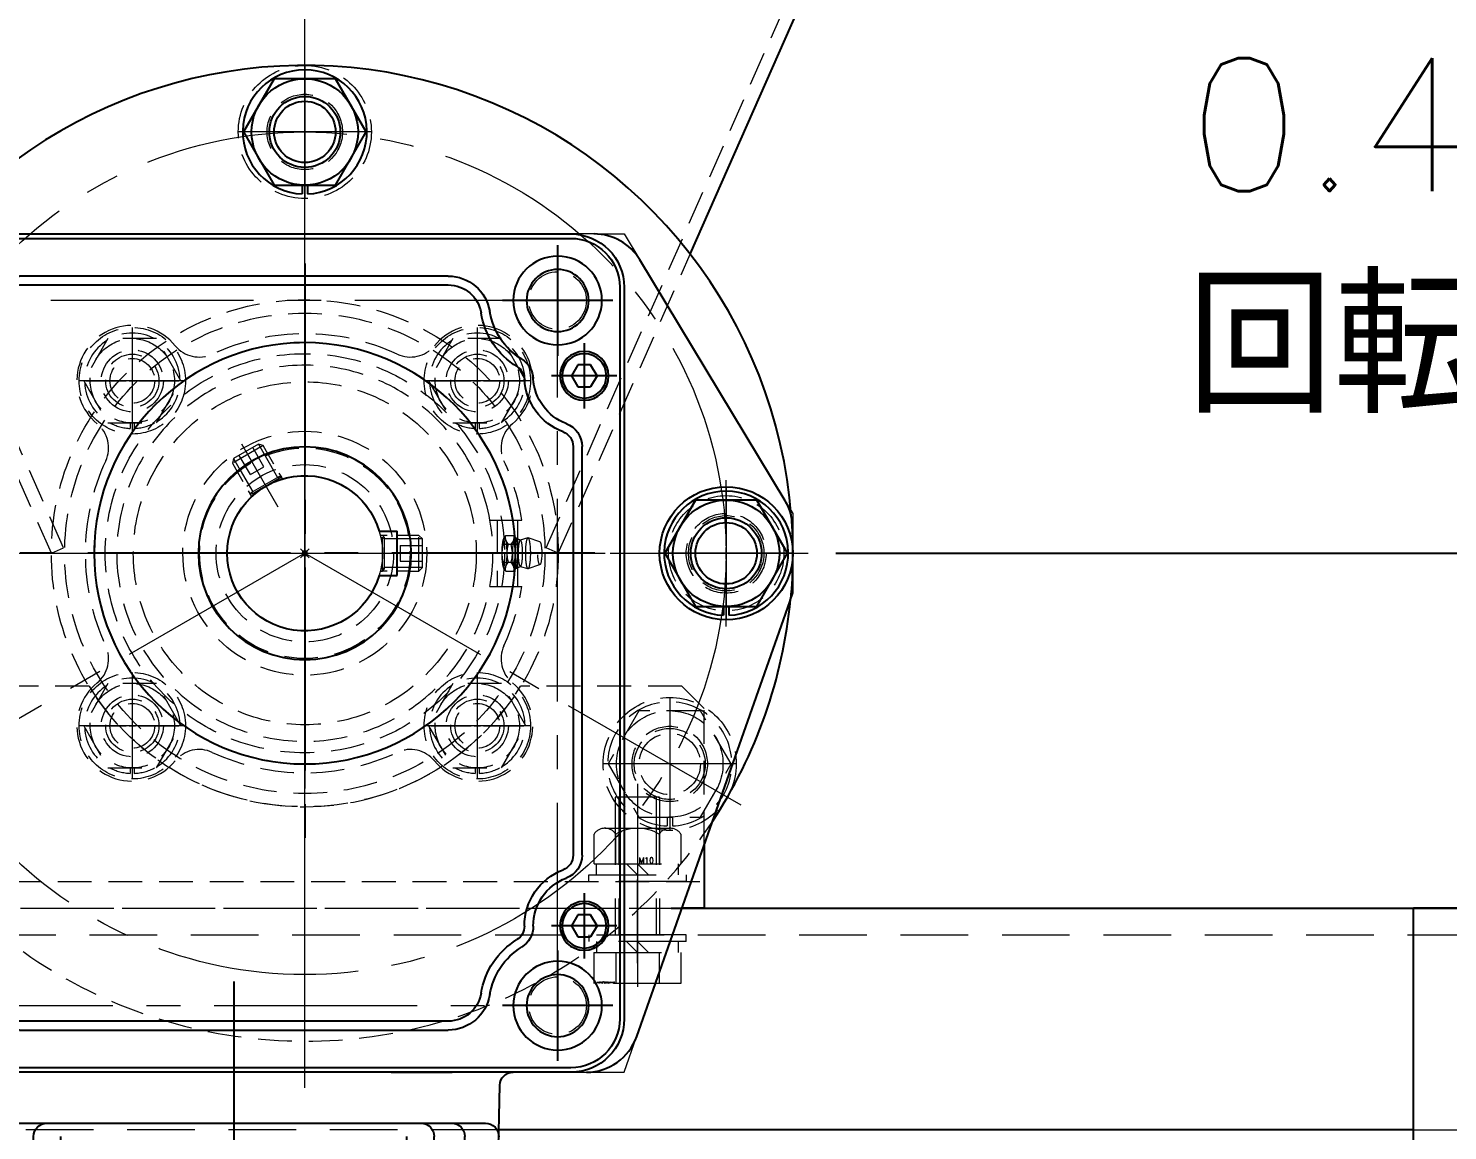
# Model space of a CAD drawing. Header units: millimetres. Extents: x 0 to 38884, y -3675 to 8056.
# Drawn here: x 23661.5 to 23981.5, y 1763.6 to 2012.1 of the extents above; entities that cross this region are included whole.
import ezdxf

# ---------------------------------------------------------------- set-up
doc = ezdxf.new("R2010")
doc.units = ezdxf.units.MM
doc.header["$LTSCALE"] = 2.4
doc.header["$PDMODE"] = 99
doc.header["$PDSIZE"] = 1
for name, pattern in [('CENTER2', [28.575, 19.05, -3.175, 3.175, -3.175]), ('Dashed', [2, 1, -1]), ('HIDDEN', [9.525, 6.35, -3.175]), ('HIDDEN2', [4.7625, 3.175, -1.5875])]:
    doc.linetypes.add(name, pattern=pattern)
for name, color, linetype, lineweight in [('01_外形線', 7, 'Continuous', 25), ('03_かくれ線', 6, 'HIDDEN2', 13), ('04_HIDDEN', 2, 'HIDDEN', 13), ('04_中心線', 1, 'CENTER2', 9), ('05_CENTER', 4, 'CENTER2', 13), ('07_TEXT', 3, 'Continuous', 13), ('08_DIM', 3, 'Continuous', 13)]:
    doc.layers.add(name, color=color, linetype=linetype, lineweight=lineweight)
doc.layers.add('10_DRAFT', color=8, linetype='Continuous', lineweight=0, plot=False)
doc.layers.add('10_補助線', color=8, linetype='Continuous', lineweight=13, plot=False)
doc.styles.add('KSS_TXT', font='txt.shx', dxfattribs={"bigfont": 'extfont2.shx'})
doc.styles.add('KSS_TXT_L', font='txt.shx', dxfattribs={"height": 3, "bigfont": 'extfont2.shx'})
doc.dimstyles.new('KSS_DIM', dxfattribs={"dimscale": 2, "dimtxt": 3, "dimasz": 2.5, "dimexe": 1.25, "dimexo": 0.625, "dimtad": 1, "dimdsep": 46, "dimtxsty": 'KSS_TXT', "dimblk": 'OPEN30', "dimcen": 0, "dimazin": 2, "dimtfac": 0.75, "dimtmove": 0, "dimatfit": 3, "dimldrblk": 'OPEN30', "dimfxl": 1.25, "dimtolj": 1, "dimarcsym": 0})

# ---------------------------------------------------------------- blocks, each defined once
blk = doc.blocks.new('A$C6B493D28_1')
at = {"color": 0}
for p, q in [((7.61, 0), (175, 0)), ((175, -50), (-31.24, -50))]:
    blk.add_line(p, q, dxfattribs=at)
blk.add_line((225, 0), (175, 0))
blk.add_lwpolyline([(175, 0), (225, 0), (225, -290), (175, -290)], close=True, dxfattribs=at)
at = {"layer": '04_HIDDEN'}
for p, q in [((-179, 0), (7.61, 0)), ((175, 0), (175, -50)), ((-375, -6), (225, -6)), ((-31.24, -50), (-150.76, -50.01)), ((175, -50), (225, -50))]:
    blk.add_line(p, q, dxfattribs=at)
at = {"layer": '05_CENTER'}
blk.add_line((0, -12.4), (0, 6.43), dxfattribs=at)
blk = doc.blocks.new('A$C1A3C2C0C_1_1_1')
at = {"color": 0, "linetype": 'CENTER2'}
blk.add_line((0, -34), (0, 14), dxfattribs=at)
at = {"color": 0}
for p, q in [((-9.81, 11), (9.81, 11)), ((-9.81, 4), (-9.81, 11)), ((-4.91, 4), (-4.91, 11)), ((4.91, 4), (4.91, 11)), ((9.81, 4), (9.81, 11)), ((9.81, 4), (-9.81, 4)), ((-9.25, 4), (-9.25, 1.5)), ((0, 1.5), (-2.5, 4)), ((0, 4), (2.5, 1.5)), ((9.25, 1.5), (9.25, 4)), ((-11, 1.5), (11, 1.5)), ((-11, 1.5), (-11, 0)), ((11, 0), (11, 1.5)), ((-11, 0), (11, 0))]:
    blk.add_line(p, q, dxfattribs=at)
at = {"color": 0, "linetype": 'HIDDEN'}
for p, q in [((-5, -31), (-5, 0)), ((-4.19, -31), (-4.19, 0)), ((4.19, -31), (4.19, 0)), ((5, -31), (5, 0)), ((-5, -31), (5, -31))]:
    blk.add_line(p, q, dxfattribs=at)
at = {"layer": '10_DRAFT', "style": 'KSS_TXT_L'}
blk.add_text('BT-M10x35L,SW,PW', height=0.3, dxfattribs=at).set_placement((5.1, 10.66))
blk = doc.blocks.new('M10Nza_1_1_1')
at = {"color": 0}
for p, q in [((-9.8, 4), (-9.8, 10.69)), ((-7.35, 12), (7.35, 12)), ((-4.9, 4), (-4.9, 10.69)), ((4.9, 10.69), (4.9, 4)), ((9.8, 10.69), (9.8, 4)), ((-9.8, 4), (9.8, 4)), ((-9.2, 1.5), (-9.2, 4)), ((0, 1.5), (-2.5, 4)), ((0, 4), (2.5, 1.5)), ((9.2, 4), (9.2, 1.5))]:
    blk.add_line(p, q, dxfattribs=at)
at = {"color": 0, "linetype": 'CENTER2'}
blk.add_line((0, 12), (0, 0), dxfattribs=at)
at = {"color": 0}
blk.add_lwpolyline([(-11, 1.5), (11, 1.5), (11, 0), (-11, 0)], close=True, dxfattribs=at)
for centre, radius, start, end in [((-7.35, 9.06), 2.94, 33.626, 146.374), ((0, 2.2), 9.8, 60, 120), ((7.35, 9.06), 2.94, 33.626, 146.374)]:
    blk.add_arc(centre, radius, start, end, dxfattribs=at)
at = {"layer": '10_DRAFT', "style": 'KSS_TXT'}
blk.add_text('M10', height=1.25, dxfattribs=at).set_placement((0.26, 4.12))
blk = doc.blocks.new('A$C01C14545_1')
blk.add_blockref('A$C6B493D28_1', (0, 0))
at = {"layer": '04_HIDDEN', "rotation": 180}
blk.add_blockref('A$C1A3C2C0C_1_1_1', (0, -6), dxfattribs=at)
at = {"layer": '04_HIDDEN'}
blk.add_blockref('M10Nza_1_1_1', (0, 6), dxfattribs=at)
blk = doc.blocks.new('_Open30')
at = {"color": 0, "linetype": 'ByBlock', "lineweight": -2}
for p, q in [((-1, 0.268), (0, 0)), ((0, 0), (-1, -0.268)), ((0, 0), (-1, 0))]:
    blk.add_line(p, q, dxfattribs=at)
blk = doc.blocks.new('*D1176')
at = {"layer": '08_DIM', "color": 0, "lineweight": -2, "transparency": 16777216}
for p, q in [((23843.59, 1893.75), (24455.77, 1893.75)), ((24443.27, 1868.75), (24443.27, 1838.75)), ((24080.09, 1813.75), (24455.77, 1813.75))]:
    blk.add_line(p, q, dxfattribs=at)
at = {"layer": 'Defpoints', "color": 0, "transparency": 16777216}
for p in [(23837.34, 1893.75), (24073.84, 1813.75), (24443.27, 1813.75)]:
    blk.add_point(p, dxfattribs=at)
at = {"layer": '08_DIM', "color": 0, "lineweight": -2, "transparency": 16777216, "xscale": 25, "yscale": 25, "zscale": 25}
for p, rotation in [((24443.27, 1893.75), 90), ((24443.27, 1813.75), 270)]:
    blk.add_blockref('_Open30', p, dxfattribs=dict(at, rotation=rotation))
at = {"layer": '08_DIM', "color": 0, "transparency": 16777216, "insert": (24422.02, 1853.75), "char_height": 30, "attachment_point": 5, "rotation": 90, "style": 'KSS_TXT'}
blk.add_mtext('\\A1;80', dxfattribs=at)
blk = doc.blocks.new('*D1177')
at = {"layer": '08_DIM', "color": 0, "lineweight": -2, "transparency": 16777216}
for p, q in [((24370.09, 3326.75), (24455.77, 3326.75)), ((24443.27, 1918.75), (24443.27, 3301.75)), ((23843.59, 1893.75), (24455.77, 1893.75))]:
    blk.add_line(p, q, dxfattribs=at)
at = {"layer": 'Defpoints', "color": 0, "transparency": 16777216}
for p in [(24363.84, 3326.75), (24443.27, 3326.75), (23837.34, 1893.75)]:
    blk.add_point(p, dxfattribs=at)
at = {"layer": '08_DIM', "color": 0, "lineweight": -2, "transparency": 16777216, "xscale": 25, "yscale": 25, "zscale": 25}
for p, rotation in [((24443.27, 3326.75), 90), ((24443.27, 1893.75), 270)]:
    blk.add_blockref('_Open30', p, dxfattribs=dict(at, rotation=rotation))
at = {"layer": '08_DIM', "color": 0, "transparency": 16777216, "insert": (24422.02, 2610.25), "char_height": 30, "attachment_point": 5, "rotation": 90, "style": 'KSS_TXT'}
blk.add_mtext('\\A1;1433', dxfattribs=at)
blk = doc.blocks.new('*U1267')
at = {"layer": '04_中心線', "color": 0, "linetype": 'CENTER2', "transparency": 16777216}
for p, q in [((0, 22), (0, 113.5)), ((-113.5, 0), (-22, 0)), ((22, 0), (113.5, 0)), ((0, -113.5), (0, -22))]:
    blk.add_line(p, q, dxfattribs=at)
at = {"layer": '04_中心線', "color": 0, "linetype": 'Continuous', "transparency": 16777216}
for p, q in [((0, -11), (0, 11)), ((-11, 0), (11, 0))]:
    blk.add_line(p, q, dxfattribs=at)
blk = doc.blocks.new('*U1268')
at = {"layer": '04_中心線', "color": 0, "linetype": 'CENTER2', "transparency": 16777216}
for p, q in [((0, 11.43), (0, 333.5)), ((-60.65, 0), (-11.43, 0)), ((11.43, 0), (60.65, 0)), ((0, -83.5), (0, -11.43))]:
    blk.add_line(p, q, dxfattribs=at)
at = {"layer": '04_中心線', "color": 0, "linetype": 'Continuous', "transparency": 16777216}
for p, q in [((0, -5.715), (0, 5.715)), ((-5.715, 0), (5.715, 0))]:
    blk.add_line(p, q, dxfattribs=at)
blk = doc.blocks.new('*U1266')
at = {"layer": '04_中心線', "color": 0, "linetype": 'CENTER2', "transparency": 16777216}
for p, q in [((0, 11.43), (0, 60.65)), ((-60.65, 0), (-11.43, 0)), ((11.43, 0), (60.65, 0)), ((0, -60.65), (0, -11.43))]:
    blk.add_line(p, q, dxfattribs=at)
at = {"layer": '04_中心線', "color": 0, "linetype": 'Continuous', "transparency": 16777216}
for p, q in [((0, -5.715), (0, 5.715)), ((-5.715, 0), (5.715, 0))]:
    blk.add_line(p, q, dxfattribs=at)
blk = doc.blocks.new('*U1276')
at = {"layer": '04_中心線', "color": 0, "linetype": 'CENTER2', "transparency": 16777216}
for p, q in [((0, 15.52), (0, 75.5)), ((-107.5, 0), (-15.52, 0)), ((15.52, 0), (113.5, 0)), ((0, -120.5), (0, -15.52))]:
    blk.add_line(p, q, dxfattribs=at)
at = {"layer": '04_中心線', "color": 0, "linetype": 'Continuous', "transparency": 16777216}
for p, q in [((0, -7.76), (0, 7.76)), ((-7.76, 0), (7.76, 0))]:
    blk.add_line(p, q, dxfattribs=at)
blk = doc.blocks.new('*U1277')
at = {"layer": '04_中心線', "color": 0, "linetype": 'CENTER2', "transparency": 16777216}
for p, q in [((0, 1.3), (0, 10)), ((-10, 0), (-1.3, 0)), ((1.3, 0), (10, 0)), ((0, -10), (0, -1.3))]:
    blk.add_line(p, q, dxfattribs=at)
at = {"layer": '04_中心線', "color": 0, "linetype": 'Continuous', "transparency": 16777216}
for p, q in [((-0.65, 0), (0.65, 0)), ((0, -0.65), (0, 0.65))]:
    blk.add_line(p, q, dxfattribs=at)
blk = doc.blocks.new('*U1280')
at = {"layer": '04_中心線', "color": 0, "linetype": 'CENTER2', "transparency": 16777216}
for p, q in [((0, 1.3), (0, 10)), ((-10, 0), (-1.3, 0)), ((1.3, 0), (10, 0)), ((0, -10), (0, -1.3))]:
    blk.add_line(p, q, dxfattribs=at)
at = {"layer": '04_中心線', "color": 0, "linetype": 'Continuous', "transparency": 16777216}
for p, q in [((-0.65, 0), (0.65, 0)), ((0, -0.65), (0, 0.65))]:
    blk.add_line(p, q, dxfattribs=at)
blk = doc.blocks.new('*U1275')
at = {"layer": '04_中心線', "color": 0, "linetype": 'CENTER2', "transparency": 16777216}
for p, q in [((0, 1.7), (0, 12)), ((-12, 0), (-1.7, 0)), ((1.7, 0), (12, 0)), ((0, -12), (0, -1.7))]:
    blk.add_line(p, q, dxfattribs=at)
at = {"layer": '04_中心線', "color": 0, "linetype": 'Continuous', "transparency": 16777216}
for p, q in [((-0.85, 0), (0.85, 0)), ((0, -0.85), (0, 0.85))]:
    blk.add_line(p, q, dxfattribs=at)
blk = doc.blocks.new('GM-SHYF-RH 0.4kW、1／160、＊＊V、60Hza_1')
at = {"color": 0}
for p, q in [((60, 72), (-105, 72)), ((60, 71), (-105, 71)), ((-68.09, 62.5), (24.09, 62.5)), ((-117, 60), (-117, -92)), ((-116, 60), (-116, -92)), ((24.09, 60.5), (-68.09, 60.5)), ((71, -92), (71, 60)), ((72, -92), (72, 60)), ((-242.5, 49), (-271.19, 49)), ((-242.5, -16), (-242.5, 49)), ((-282.67, 45.38), (-292.39, 38.57)), ((-242.5, 43.5), (-145.5, 43.5)), ((-175.5, 43.5), (-145.5, 43.5)), ((-145.5, 43.48), (-119.95, 43.94)), ((-145.5, -16), (-145.5, 43.5)), ((-145.5, 43.5), (-145.5, -16)), ((-255.5, 38.92), (-253.5, 37.74)), ((-251.5, 38.92), (-253.5, 37.74)), ((-242.5, 41), (-145.5, 41)), ((-242.5, 40), (-145.5, 40)), ((-242.5, 39), (-145.5, 39)), ((-139.5, 39.5), (-139.5, 40.5)), ((-139.5, 39.5), (-139.5, 39.1)), ((-128.5, -72.74), (-128.5, 40.74)), ((-293.5, -16), (-293.5, 36.44)), ((-253.5, 37.74), (-255.5, 36.09)), ((-253.5, 37.74), (-251.5, 36.09)), ((-136.5, 36.1), (-131.5, 36.1)), ((-242.5, 34.32), (-145.5, 34.32)), ((-117, 19.45), (-117, 33.23)), ((-107.5, -64.32), (-107.5, 32.32)), ((-105.5, 32.32), (-105.5, -64.32)), ((60.5, -64.32), (60.5, 32.32)), ((62.5, 32.32), (62.5, -64.32)), ((-242.5, 29.37), (-145.5, 29.37)), ((-136.5, 29.18), (-131.5, 29.18)), ((-139.5, 26.18), (-139.5, -16)), ((-136.5, 23), (-131.5, 23)), ((-242.5, 21.32), (-145.5, 21.32)), ((-242.5, 19.71), (-145.5, 19.71)), ((-5, 16.77), (-5, 20.8)), ((-5, 20.8), (5, 20.8)), ((5, 16.77), (5, 20.8)), ((-242.5, 15.75), (-145.5, 15.75)), ((-242.5, 14.28), (-145.5, 14.28)), ((-242.5, 10.19), (-145.5, 10.19)), ((-242.5, 8.83), (-145.5, 8.83)), ((-242.5, 4.64), (-145.5, 4.64)), ((-242.5, 3.37), (-145.5, 3.37)), ((-145.5, 4), (-139.5, 4)), ((-242.5, -1), (-145.5, -1)), ((-293.5, -16), (-293.5, -68.44)), ((-242.5, -16), (-242.5, -74.62)), ((-145.5, -16), (-145.5, -75.5)), ((-145.5, -75.5), (-145.5, -16)), ((-139.5, -58.18), (-139.5, -16)), ((-242.5, -31), (-145.5, -31)), ((-242.5, -35.37), (-145.5, -35.37)), ((-242.5, -36.64), (-145.5, -36.64)), ((-145.5, -36), (-139.5, -36)), ((-242.5, -40.83), (-145.5, -40.83)), ((-242.5, -42.19), (-145.5, -42.19)), ((-242.5, -46.28), (-145.5, -46.28)), ((-242.5, -47.75), (-145.5, -47.75)), ((-242.5, -51.71), (-145.5, -51.71)), ((-242.5, -53.32), (-145.5, -53.32)), ((-117, -51.45), (-117, -65.23)), ((-136.5, -55), (-131.5, -55)), ((-242.5, -61.37), (-145.5, -61.37)), ((-136.5, -61.18), (-131.5, -61.18)), ((-242.5, -66.32), (-145.5, -66.32)), ((-253.5, -69.74), (-255.5, -68.09)), ((-255.5, -70.92), (-253.5, -69.74)), ((-253.5, -69.74), (-251.5, -68.09)), ((-251.5, -70.92), (-253.5, -69.74)), ((-136.5, -68.1), (-131.5, -68.1)), ((-282.67, -77.38), (-292.39, -70.57)), ((-242.5, -71), (-145.5, -71)), ((-242.5, -72), (-145.5, -72)), ((-242.5, -73), (-145.5, -73)), ((-139.5, -71.5), (-139.5, -71.1)), ((-139.5, -71.5), (-139.5, -71.1)), ((-139.5, -71.5), (-139.5, -72.5)), ((-175.5, -74.5), (-242.5, -74.5)), ((-175.5, -79.5), (-175.5, -74.5)), ((-175.5, -75.5), (-145.5, -75.5)), ((-145.5, -75.48), (-119.95, -75.94)), ((-250.5, -79.5), (-250.5, -77.79)), ((-175.5, -79.5), (-250.5, -79.5)), ((-249.5, -77.62), (-245.5, -77.62)), ((-249.5, -108), (-249.5, -79.5)), ((-245, -79.5), (-245, -94)), ((-231, -79.5), (-231, -94)), ((-195, -79.5), (-195, -94)), ((-181, -79.5), (-181, -94)), ((-176.5, -108), (-176.5, -79.5)), ((-252.5, -81), (-271.19, -81)), ((-252.5, -81), (-252.5, -80.62)), ((-68.09, -92.5), (24.09, -92.5)), ((24.09, -94.5), (-68.09, -94.5)), ((-105, -103), (60, -103)), ((-105, -104), (60, -104)), ((-177.5, -109), (-248.5, -109)), ((-191.5, -109), (-191.5, -109.5)), ((-183.5, -109.5), (-191.5, -109.5)), ((-186, -109), (-186, -109.5)), ((-183.5, -109), (-183.5, -109.5))]:
    blk.add_line(p, q, dxfattribs=at)
at = {"color": 0, "linetype": 'CENTER2'}
for p, q in [((-102, 69.46), (-102, 44.54)), ((-84, 70.38), (-84, 55.61)), ((40, 70.38), (40, 55.61)), ((57, 69.46), (57, 44.54)), ((0, 65.36), (0, -65.36)), ((-76.62, 63), (-91.38, 63)), ((47.38, 63), (32.62, 63)), ((-89.54, 57), (-114.46, 57)), ((69.46, 57), (44.54, 57)), ((65.36, 0), (-65.36, 0)), ((-96.56, -16), (-297.81, -16)), ((-238, -76.72), (-238, -104.7)), ((-188, -76.72), (-188, -104.7)), ((-102, -76.54), (-102, -101.46)), ((57, -76.54), (57, -101.46)), ((-89.54, -89), (-114.46, -89)), ((-84, -87.62), (-84, -102.39)), ((40, -87.62), (40, -102.39)), ((69.46, -89), (44.54, -89)), ((-247.59, -94), (-228.41, -94)), ((-198.19, -94), (-177.81, -94)), ((-76.62, -95), (-91.38, -95)), ((47.38, -95), (32.62, -95))]:
    blk.add_line(p, q, dxfattribs=at)
at = {"color": 0, "linetype": 'Continuous'}
for p, q in [((-84, 65.89), (-86.5, 64.44)), ((-86.5, 61.56), (-86.5, 64.44)), ((-84, 65.89), (-81.5, 64.44)), ((-81.5, 64.44), (-81.5, 61.56)), ((40, 65.89), (37.5, 64.44)), ((37.5, 61.56), (37.5, 64.44)), ((40, 65.89), (42.5, 64.44)), ((42.5, 64.44), (42.5, 61.56)), ((-84, 60.11), (-86.5, 61.56)), ((-81.5, 61.56), (-84, 60.11)), ((40, 60.11), (37.5, 61.56)), ((42.5, 61.56), (40, 60.11)), ((-84, -92.11), (-86.5, -93.56)), ((-84, -92.11), (-81.5, -93.56)), ((40, -92.11), (37.5, -93.56)), ((40, -92.11), (42.5, -93.56)), ((-86.5, -96.44), (-86.5, -93.56)), ((-81.5, -93.56), (-81.5, -96.44)), ((37.5, -96.44), (37.5, -93.56)), ((42.5, -93.56), (42.5, -96.44)), ((-84, -97.89), (-86.5, -96.44)), ((-81.5, -96.44), (-84, -97.89)), ((40, -97.89), (37.5, -96.44)), ((42.5, -96.44), (40, -97.89))]:
    blk.add_line(p, q, dxfattribs=at)
at = {"color": 0}
for points in [[(-248.8, 35.92), (-248.89, 36.63), (-249.16, 37.3), (-249.59, 37.93), (-250.18, 38.47), (-250.89, 38.92), (-251.7, 39.25), (-252.58, 39.46), (-253.5, 39.53), (-254.42, 39.46), (-255.3, 39.25), (-256.11, 38.92), (-256.82, 38.47), (-257.41, 37.93), (-257.84, 37.3), (-258.11, 36.63), (-258.2, 35.92), (-258.11, 35.22), (-257.84, 34.54), (-257.41, 33.92), (-256.82, 33.38), (-256.11, 32.93), (-255.3, 32.59), (-254.42, 32.39), (-253.5, 32.32), (-252.58, 32.39), (-251.7, 32.59), (-250.89, 32.93), (-250.18, 33.38), (-249.59, 33.92), (-249.16, 34.54), (-248.89, 35.22)], [(-248.8, -67.92), (-248.89, -67.22), (-249.16, -66.54), (-249.59, -65.92), (-250.18, -65.38), (-250.89, -64.93), (-251.7, -64.59), (-252.58, -64.39), (-253.5, -64.32), (-254.42, -64.39), (-255.3, -64.59), (-256.11, -64.93), (-256.82, -65.38), (-257.41, -65.92), (-257.84, -66.54), (-258.11, -67.22), (-258.2, -67.92), (-258.11, -68.63), (-257.84, -69.3), (-257.41, -69.93), (-256.82, -70.47), (-256.11, -70.92), (-255.3, -71.25), (-254.42, -71.46), (-253.5, -71.53), (-252.58, -71.46), (-251.7, -71.25), (-250.89, -70.92), (-250.18, -70.47), (-249.59, -69.93), (-249.16, -69.3), (-248.89, -68.63)]]:
    blk.add_lwpolyline(points, close=True, dxfattribs=at)
for centre, radius in [((-84, 63), 5.5), ((40, 63), 5.5), ((-102, 57), 10), ((-102, 57), 7), ((57, 57), 10), ((57, 57), 7), ((0, 0), 47.5), ((0, 0), 24), ((-102, -89), 10), ((57, -89), 10), ((-102, -89), 7), ((57, -89), 7), ((-188, -94), 6), ((-84, -95), 5.5), ((40, -95), 5.5)]:
    blk.add_circle(centre, radius, dxfattribs=at)
at = {"color": 0, "linetype": 'Continuous'}
for centre in [(-84, 63), (40, 63), (-84, -95), (40, -95)]:
    blk.add_circle(centre, 5, dxfattribs=at)
at = {"color": 0}
for centre, radius, start, end in [((-105, 60), 12, 90, 180), ((-105, 60), 11, 90, 180), ((60, 60), 12, 0, 90), ((60, 60), 11, 0, 90), ((-68.09, 57), 5.5, 90, 159.3338), ((24.09, 57), 5.5, 20.6662, 90), ((-84, 63), 13.5, 269.6249, 339.3338), ((-84, 63), 11.5, 269.6249, 339.3338), ((-68.09, 57), 3.5, 90, 159.3338), ((24.09, 57), 3.5, 20.6662, 90), ((40, 63), 13.5, 200.6662, 266.9553), ((40, 63), 11.5, 200.6662, 266.9553), ((-84.11, 46), 5.5, 89.6249, 148.412), ((39.1, 46.02), 5.5, 31.5123, 86.9553), ((-271.19, 29), 20, 90, 125), ((-102, 57), 15.5, 279.2069, 328.412), ((-84.11, 46), 3.5, 89.6249, 148.412), ((39.1, 46.02), 3.5, 31.5123, 86.9553), ((57, 57), 15.5, 211.5123, 260.7931), ((-120, 46.94), 3, 271, 0), ((-102, 57), 17.5, 279.2069, 328.412), ((57, 57), 17.5, 211.5123, 260.7931), ((-142.5, 40.5), 3, 0, 90), ((-131.5, 40.74), 3, 0, 90.9812), ((-98, 32.32), 9.5, 99.2069, 180), ((53, 32.32), 9.5, 0, 80.7931), ((-290.9, 36.44), 2.6, 125, 180), ((-136.5, 39.1), 3, 180, 270), ((-98, 32.32), 7.5, 99.2069, 180), ((53, 32.32), 7.5, 0, 80.7931), ((-131.5, 33.1), 3, 0, 90), ((-136.5, 26.18), 3, 90, 180), ((-131.5, 26.18), 3, 0, 90), ((-136.5, 20), 3, 90, 180), ((0, 0), 17.5, 106.6016, 73.3984), ((-136.5, -52), 3, 180, 270), ((-136.5, -58.18), 3, 180, 270), ((-131.5, -58.18), 3, 270, 0), ((-131.5, -65.1), 3, 270, 0), ((-98, -64.32), 9.5, 180, 260.7931), ((-98, -64.32), 7.5, 180, 260.7931), ((53, -64.32), 7.5, 279.2069, 0), ((53, -64.32), 9.5, 279.2069, 0), ((-290.9, -68.44), 2.6, 180, 235), ((-136.5, -71.1), 3, 90, 180), ((-142.5, -72.5), 3, 270, 0), ((-131.5, -72.74), 3, 269.0188, 0), ((-102, -89), 17.5, 31.586, 80.7931), ((57, -89), 17.5, 99.2069, 148.4898), ((-245.5, -74.62), 3, 270, 0), ((-120, -78.94), 3, 0, 89), ((-102, -89), 15.5, 31.586, 80.7931), ((57, -89), 15.5, 99.2069, 148.4898), ((-271.19, -61), 20, 235, 270), ((-249.5, -80.62), 3, 90, 180), ((-84.11, -78), 3.5, 211.586, 270.3738), ((39.1, -78.02), 3.5, 273.046, 328.4898), ((-84.11, -78), 5.5, 211.586, 270.3738), ((-84, -95), 13.5, 20.6684, 90.3738), ((40, -95), 13.5, 93.046, 159.3316), ((39.1, -78.02), 5.5, 273.046, 328.4898), ((-84, -95), 11.5, 20.6684, 90.3738), ((40, -95), 11.5, 93.046, 159.3316), ((-105, -92), 12, 180, 270), ((-105, -92), 11, 180, 270), ((-68.09, -89), 5.5, 200.6684, 270), ((-68.09, -89), 3.5, 200.6684, 270), ((24.09, -89), 3.5, 270, 339.3316), ((24.09, -89), 5.5, 270, 339.3316), ((60, -92), 11, 270, 0), ((60, -92), 12, 270, 0), ((-238, -94), 7, 180, 0), ((-188, -94), 7, 180, 0), ((-248.5, -108), 1, 180, 270), ((-177.5, -108), 1, 270, 0)]:
    blk.add_arc(centre, radius, start, end, dxfattribs=at)
blk = doc.blocks.new('*U1272')
at = {"layer": '04_中心線', "color": 0, "linetype": 'CENTER2', "transparency": 16777216}
for p, q in [((0, 9.9), (0, 53)), ((-53, 0), (-9.9, 0)), ((9.9, 0), (53, 0)), ((0, -53), (0, -9.9))]:
    blk.add_line(p, q, dxfattribs=at)
at = {"layer": '04_中心線', "color": 0, "linetype": 'Continuous', "transparency": 16777216}
for p, q in [((0, -4.95), (0, 4.95)), ((-4.95, 0), (4.95, 0))]:
    blk.add_line(p, q, dxfattribs=at)
blk = doc.blocks.new('*U1273')
at = {"layer": '04_中心線', "color": 0, "linetype": 'CENTER2', "transparency": 16777216}
for p, q in [((0, 1.4), (0, 10.5)), ((-10.5, 0), (-1.4, 0)), ((1.4, 0), (10.5, 0)), ((0, -10.5), (0, -1.4))]:
    blk.add_line(p, q, dxfattribs=at)
at = {"layer": '04_中心線', "color": 0, "linetype": 'Continuous', "transparency": 16777216}
for p, q in [((-0.7, 0), (0.7, 0)), ((0, -0.7), (0, 0.7))]:
    blk.add_line(p, q, dxfattribs=at)
blk = doc.blocks.new('*U1269')
at = {"layer": '04_中心線', "color": 0, "linetype": 'CENTER2', "transparency": 16777216}
for p, q in [((0, 1.4), (0, 10.5)), ((-10.5, 0), (-1.4, 0)), ((1.4, 0), (10.5, 0)), ((0, -10.5), (0, -1.4))]:
    blk.add_line(p, q, dxfattribs=at)
at = {"layer": '04_中心線', "color": 0, "linetype": 'Continuous', "transparency": 16777216}
for p, q in [((-0.7, 0), (0.7, 0)), ((0, -0.7), (0, 0.7))]:
    blk.add_line(p, q, dxfattribs=at)
blk = doc.blocks.new('*U1270')
at = {"layer": '04_中心線', "color": 0, "linetype": 'CENTER2', "transparency": 16777216}
for p, q in [((0, 1.4), (0, 10.5)), ((-10.5, 0), (-1.4, 0)), ((1.4, 0), (10.5, 0)), ((0, -10.5), (0, -1.4))]:
    blk.add_line(p, q, dxfattribs=at)
at = {"layer": '04_中心線', "color": 0, "linetype": 'Continuous', "transparency": 16777216}
for p, q in [((-0.7, 0), (0.7, 0)), ((0, -0.7), (0, 0.7))]:
    blk.add_line(p, q, dxfattribs=at)
blk = doc.blocks.new('*U1271')
at = {"layer": '04_中心線', "color": 0, "linetype": 'CENTER2', "transparency": 16777216}
for p, q in [((0, 1.4), (0, 10.5)), ((-10.5, 0), (-1.4, 0)), ((1.4, 0), (10.5, 0)), ((0, -10.5), (0, -1.4))]:
    blk.add_line(p, q, dxfattribs=at)
at = {"layer": '04_中心線', "color": 0, "linetype": 'Continuous', "transparency": 16777216}
for p, q in [((-0.7, 0), (0.7, 0)), ((0, -0.7), (0, 0.7))]:
    blk.add_line(p, q, dxfattribs=at)
blk = doc.blocks.new('*U1274')
at = {"layer": '04_中心線', "color": 0, "linetype": 'CENTER2', "transparency": 16777216}
for p, q in [((0, 2.6), (0, 16.5)), ((-16.5, 0), (-2.6, 0)), ((2.6, 0), (16.5, 0)), ((0, -16.5), (0, -2.6))]:
    blk.add_line(p, q, dxfattribs=at)
at = {"layer": '04_中心線', "color": 0, "linetype": 'Continuous', "transparency": 16777216}
for p, q in [((-1.3, 0), (1.3, 0)), ((0, -1.3), (0, 1.3))]:
    blk.add_line(p, q, dxfattribs=at)

msp = doc.modelspace()

# ---------------------------------------------------------------- linework, layer by layer
at = {"color": 0}
msp.add_line((23810.7263, 1961.2048), (23923.8361, 2217.7505), dxfattribs=at)
for p, q in [((23832.1116, 1905.6096), (23799.3357, 1959.9485)), ((23833.8361, 1886.8001), (23833.8361, 1899.4117)), ((23798.6569, 1784.7677), (23833.1558, 1882.8172)), ((23813.8361, 1827.9084), (23813.8361, 1813.7505)), ((23813.8361, 1813.7505), (23808.8546, 1813.7505))]:
    msp.add_line(p, q)
for centre, radius, start, end in [((23723.8361, 1893.7505), 110, 4.394223, 139.114807), ((23789.0602, 1953.7505), 12, 31.097313, 90), ((23821.8361, 1899.4117), 12, 0, 31.097313), ((23821.8361, 1886.8001), 12, 340.615484, 0), ((23723.8361, 1893.7505), 110, 326.656427, 354.574541), ((23787.3372, 1788.7505), 12, 270, 340.615484)]:
    msp.add_arc(centre, radius, start, end)
at = {"layer": '01_外形線'}
for points in [[(23724.4361, 1974.7634, 46.64522826), (23723.2361, 1974.7634)], [(23819.4361, 1879.7634, 46.64522826), (23818.2361, 1879.7634)]]:
    msp.add_lwpolyline(points, format="xyb", dxfattribs=at)
for points in [[(23716.9079, 2000.7505), (23709.9797, 1988.7505)], [(23730.7643, 2000.7505), (23716.9079, 2000.7505)], [(23737.6925, 1988.7505), (23730.7643, 2000.7505)], [(23709.9797, 1988.7505), (23716.9079, 1976.7505)], [(23730.7643, 1976.7505), (23737.6925, 1988.7505)], [(23716.9079, 1976.7505), (23730.7643, 1976.7505)], [(23723.2361, 1976.7505), (23723.2361, 1974.7634)], [(23724.4361, 1976.7505), (23724.4361, 1974.7634)], [(23811.9079, 1905.7505), (23804.9797, 1893.7505)], [(23825.7643, 1905.7505), (23811.9079, 1905.7505)], [(23832.6925, 1893.7505), (23825.7643, 1905.7505)], [(23804.9797, 1893.7505), (23811.9079, 1881.7505)], [(23825.7643, 1881.7505), (23832.6925, 1893.7505)], [(23811.9079, 1881.7505), (23825.7643, 1881.7505)], [(23818.2361, 1881.7505), (23818.2361, 1879.7634)], [(23819.4361, 1881.7505), (23819.4361, 1879.7634)]]:
    msp.add_lwpolyline(points, dxfattribs=at)
for centre, radius in [((23723.8361, 1988.7505), 12), ((23723.8361, 1988.7505), 8), ((23723.8361, 1988.7505), 6.9175), ((23818.8361, 1893.7505), 15), ((23818.8361, 1893.7505), 12), ((23818.8361, 1893.7505), 8), ((23818.8361, 1893.7505), 6.9175)]:
    msp.add_circle(centre, radius, dxfattribs=at)
at = {"layer": '03_かくれ線'}
for p, q in [((23789.0602, 1965.7505), (23631.8361, 1965.7505)), ((23666.6861, 1893.7505), (23634.9416, 1965.7505)), ((23780.9861, 1893.7505), (23810.7263, 1961.2048)), ((23633.8361, 1819.7505), (23813.8361, 1819.7505)), ((23648.3377, 1813.7505), (23808.8546, 1813.7505)), ((23631.8361, 1776.7505), (23787.3372, 1776.7505))]:
    msp.add_line(p, q, dxfattribs=at)
for points in [[(23666.6861, 1893.7505), (23669.4311, 1894.9608), (23526.5811, 2218.9608), (23523.8361, 2217.7505)], [(23780.9861, 1893.7505), (23778.241, 1894.9608), (23921.091, 2218.9608), (23923.8361, 2217.7505)], [(23679.4604, 1942.1414), (23673.9755, 1932.6414)], [(23690.43, 1942.1414), (23679.4604, 1942.1414)], [(23695.9148, 1932.6414), (23690.43, 1942.1414)], [(23757.2421, 1942.1414), (23751.7573, 1932.6414)], [(23768.2118, 1942.1414), (23757.2421, 1942.1414)], [(23773.6966, 1932.6414), (23768.2118, 1942.1414)], [(23673.9755, 1932.6414), (23679.4604, 1923.1414)], [(23690.43, 1923.1414), (23695.9148, 1932.6414)], [(23751.7573, 1932.6414), (23757.2421, 1923.1414)], [(23768.2118, 1923.1414), (23773.6966, 1932.6414)], [(23679.4604, 1923.1414), (23690.43, 1923.1414)], [(23684.4952, 1923.1414), (23684.4952, 1921.9008)], [(23685.3952, 1923.1414), (23685.3952, 1921.9008)], [(23757.2421, 1923.1414), (23768.2118, 1923.1414)], [(23762.2769, 1923.1414), (23762.2769, 1921.9008)], [(23763.1769, 1923.1414), (23763.1769, 1921.9008)], [(23714.4337, 1918.036), (23707.5055, 1914.036)], [(23713.3859, 1918.3167), (23707.7862, 1915.0837)], [(23713.0861, 1912.3701), (23710.5861, 1916.7002)], [(23714.6016, 1913.2451), (23712.1016, 1917.5752)], [(23714.4337, 1918.036), (23713.3859, 1918.3167)], [(23713.3859, 1918.3167), (23714.8841, 1915.7218)], [(23715.6075, 1916.0029), (23714.4337, 1918.036)], [(23707.7862, 1915.0837), (23707.5055, 1914.036)], [(23707.5055, 1914.036), (23708.6782, 1912.0047)], [(23707.7862, 1915.0837), (23709.2844, 1912.4888)], [(23711.5705, 1911.4951), (23709.0705, 1915.8252)], [(23714.8841, 1915.7218), (23717.6942, 1910.8546)], [(23709.2844, 1912.4888), (23712.0945, 1907.6216)], [(23711.5705, 1911.4951), (23714.6016, 1913.2451)], [(23718.5502, 1910.906), (23711.622, 1906.906)], [(23711.7623, 1907.4299), (23718.0263, 1911.0464)], [(23717.8859, 1910.5225), (23718.0263, 1911.0464)], [(23718.5502, 1910.906), (23718.0263, 1911.0464)], [(23718.7802, 1910.5076), (23718.5502, 1910.906)], [(23711.7623, 1907.4299), (23711.622, 1906.906)], [(23711.7623, 1907.4299), (23712.2862, 1907.2895)], [(23711.622, 1906.906), (23711.8526, 1906.5064)], [(23765.5675, 1901.2505), (23772.7646, 1901.2505)], [(23767.2361, 1901.2505), (23767.2361, 1886.2505)], [(23771.8206, 1901.2505), (23771.8206, 1896.9991)], [(23741.3361, 1897.7505), (23740.8747, 1897.7505)], [(23741.3361, 1889.7505), (23741.3361, 1897.7505)], [(23741.7196, 1897.367), (23741.3361, 1897.7505)], [(23749.5691, 1897.7505), (23747.2235, 1897.7505)], [(23749.5691, 1889.7505), (23749.5691, 1897.7505)], [(23750.3361, 1896.9835), (23749.5691, 1897.7505)], [(23769.1485, 1897.792), (23768.7763, 1897.297), (23768.6975, 1897.1618)], [(23769.1445, 1896.7816), (23769.1246, 1896.8534), (23769.0748, 1897.3234), (23769.1485, 1897.792)], [(23769.1485, 1897.792), (23770.9357, 1897.792)], [(23770.9357, 1897.792), (23771.308, 1897.297), (23771.3567, 1897.2156)], [(23770.9397, 1896.7816), (23770.9596, 1896.8534), (23771.0095, 1897.3234), (23770.9357, 1897.792)], [(23741.7196, 1897.367), (23741.3361, 1896.9835)], [(23741.7196, 1897.367), (23741.7196, 1890.134)], [(23747.3398, 1896.9835), (23741.7196, 1896.9835)], [(23745.3361, 1895.5005), (23750.3361, 1895.5005)], [(23745.3361, 1895.5005), (23745.3361, 1892.0005)], [(23750.3361, 1896.9835), (23747.3398, 1896.9835)], [(23750.3361, 1890.5175), (23750.3361, 1896.9835)], [(23768.5407, 1895.7713), (23768.3174, 1894.7813), (23768.2329, 1893.7505)], [(23768.5368, 1896.7816), (23768.5169, 1896.7099), (23768.467, 1896.2398), (23768.5407, 1895.7713)], [(23768.6975, 1897.1618), (23768.5368, 1896.7816)], [(23768.5407, 1895.7713), (23770.3279, 1895.7713)], [(23768.7005, 1897.1673), (23768.655, 1897.0833)], [(23769.7563, 1895.7713), (23769.384, 1896.2663), (23769.1445, 1896.7816)], [(23769.4484, 1893.7505), (23769.4501, 1893.8942), (23769.5416, 1894.8342), (23769.7563, 1895.7713)], [(23770.3279, 1895.7713), (23770.7002, 1896.2663), (23770.9397, 1896.7816)], [(23770.3279, 1895.7713), (23771.5435, 1895.7713)], [(23770.6358, 1893.7505), (23770.6341, 1893.8942), (23770.5426, 1894.8342), (23770.3279, 1895.7713)], [(23772.4425, 1896.7164), (23771.2914, 1897.2397)], [(23771.3567, 1897.2156), (23771.3867, 1897.1618)], [(23771.4292, 1897.0833), (23771.3837, 1897.1673)], [(23771.3867, 1897.1618), (23771.5475, 1896.7816)], [(23771.5475, 1896.7816), (23771.5674, 1896.7099), (23771.6172, 1896.2398), (23771.5435, 1895.7713)], [(23771.5435, 1895.7713), (23771.7668, 1894.7813), (23771.8513, 1893.7505)], [(23771.8206, 1896.9991), (23771.8206, 1890.5019)], [(23774.1283, 1897.2061), (23772.4093, 1896.7068)], [(23772.4756, 1896.7014), (23772.4425, 1896.7164)], [(23776.8437, 1896.3061), (23774.1939, 1897.2046)], [(23745.3361, 1893.7505), (23750.3361, 1893.7505)], [(23745.3361, 1892.0005), (23750.3361, 1892.0005)], [(23768.2329, 1893.7505), (23768.2345, 1893.6069), (23768.3261, 1892.6669), (23768.5407, 1891.7298)], [(23768.5407, 1891.7298), (23768.4663, 1891.2348), (23768.5368, 1890.7195)], [(23768.5407, 1891.7298), (23770.3279, 1891.7298)], [(23769.1445, 1890.7195), (23769.1678, 1890.7912), (23769.4007, 1891.2612), (23769.7563, 1891.7298)], [(23769.7563, 1891.7298), (23769.5329, 1892.7198), (23769.4484, 1893.7505)], [(23770.3279, 1891.7298), (23770.5513, 1892.7198), (23770.6358, 1893.7505)], [(23770.3279, 1891.7298), (23771.5435, 1891.7298)], [(23770.9397, 1890.7195), (23770.9164, 1890.7912), (23770.6835, 1891.2612), (23770.3279, 1891.7298)], [(23771.8513, 1893.7505), (23771.8497, 1893.6069), (23771.7581, 1892.6669), (23771.5435, 1891.7298)], [(23771.5435, 1891.7298), (23771.618, 1891.2348), (23771.5475, 1890.7195)], [(23774.1939, 1890.2965), (23776.8437, 1891.195)], [(23740.876, 1889.7505), (23741.3361, 1889.7505)], [(23741.3361, 1890.5175), (23741.7196, 1890.134)], [(23741.3361, 1889.7505), (23741.7196, 1890.134)], [(23747.3398, 1890.5175), (23741.7196, 1890.5175)], [(23747.2214, 1889.7505), (23749.5691, 1889.7505)], [(23750.3361, 1890.5175), (23747.3398, 1890.5175)], [(23749.5691, 1889.7505), (23750.3361, 1890.5175)], [(23768.5368, 1890.7195), (23768.56, 1890.6477), (23768.6974, 1890.3395)], [(23768.655, 1890.4178), (23768.7004, 1890.334)], [(23768.6974, 1890.3395), (23768.7929, 1890.1777), (23769.1485, 1889.7091)], [(23769.1485, 1889.7091), (23769.074, 1890.2041), (23769.1445, 1890.7195)], [(23769.1485, 1889.7091), (23770.9357, 1889.7091)], [(23770.9357, 1889.7091), (23771.0102, 1890.2041), (23770.9397, 1890.7195)], [(23771.3563, 1890.2849), (23771.2913, 1890.1777), (23770.9357, 1889.7091)], [(23771.2914, 1890.2614), (23772.4425, 1890.7847)], [(23771.3868, 1890.3395), (23771.3563, 1890.2849)], [(23771.3839, 1890.334), (23771.4292, 1890.4178)], [(23771.5475, 1890.7195), (23771.5242, 1890.6477), (23771.3868, 1890.3395)], [(23771.8206, 1890.5019), (23771.8206, 1886.2505)], [(23772.4093, 1890.7943), (23774.1283, 1890.2949)], [(23772.4425, 1890.7847), (23772.4756, 1890.7997)], [(23765.5675, 1886.2505), (23772.7646, 1886.2505)], [(23679.4604, 1864.3597), (23673.9755, 1854.8597)], [(23690.43, 1864.3597), (23679.4604, 1864.3597)], [(23695.9148, 1854.8597), (23690.43, 1864.3597)], [(23757.2421, 1864.3597), (23751.7573, 1854.8597)], [(23768.2118, 1864.3597), (23757.2421, 1864.3597)], [(23773.6966, 1854.8597), (23768.2118, 1864.3597)], [(23799.1803, 1858.2505), (23792.2521, 1846.2505)], [(23813.0367, 1858.2505), (23799.1803, 1858.2505)], [(23819.9649, 1846.2505), (23813.0367, 1858.2505)], [(23673.9755, 1854.8597), (23679.4604, 1845.3597)], [(23690.43, 1845.3597), (23695.9148, 1854.8597)], [(23751.7573, 1854.8597), (23757.2421, 1845.3597)], [(23768.2118, 1845.3597), (23773.6966, 1854.8597)], [(23679.4604, 1845.3597), (23690.43, 1845.3597)], [(23684.4952, 1845.3597), (23684.4952, 1844.1191)], [(23685.3952, 1845.3597), (23685.3952, 1844.1191)], [(23757.2421, 1845.3597), (23768.2118, 1845.3597)], [(23762.2769, 1845.3597), (23762.2769, 1844.1191)], [(23763.1769, 1845.3597), (23763.1769, 1844.1191)], [(23792.2521, 1846.2505), (23799.1803, 1834.2505)], [(23813.0367, 1834.2505), (23819.9649, 1846.2505)], [(23799.1803, 1834.2505), (23813.0367, 1834.2505)], [(23805.5085, 1834.2505), (23805.5085, 1832.2634)], [(23806.7085, 1834.2505), (23806.7085, 1832.2634)]]:
    msp.add_lwpolyline(points, dxfattribs=at)
for points in [[(23694.618, 1940.5589, 1.10476101), (23677.0277, 1922.9686)], [(23689.9763, 1942.1414, 0.248452), (23679.914, 1942.1414)], [(23744.6885, 1938.6441, 0.22090926), (23702.9837, 1938.6441)], [(23770.6444, 1922.9686, 1.10476101), (23753.0541, 1940.5589)], [(23767.7581, 1942.1414, 0.248452), (23757.6958, 1942.1414)], [(23679.2335, 1941.7485, 0.248452), (23674.2024, 1933.0343)], [(23695.688, 1933.0343, 0.248452), (23690.6569, 1941.7485)], [(23694.618, 1940.5589, 0.34244041), (23702.9837, 1938.6441)], [(23744.6885, 1938.6441, 0.34244041), (23753.0541, 1940.5589)], [(23757.0153, 1941.7485, 0.248452), (23751.9841, 1933.0343)], [(23773.4698, 1933.0343, 0.248452), (23768.4386, 1941.7485)], [(23765.5675, 1901.2505, 11.21752041), (23765.5675, 1886.2505)], [(23674.2024, 1932.2485, 0.248452), (23679.2335, 1923.5343)], [(23690.6569, 1923.5343, 0.248452), (23695.688, 1932.2485)], [(23751.9841, 1932.2485, 0.248452), (23757.0153, 1923.5343)], [(23768.4386, 1923.5343, 0.248452), (23773.4698, 1932.2485)], [(23679.914, 1923.1414, 0.1117542), (23684.4952, 1921.9008)], [(23685.3952, 1921.9008, 0.1117542), (23689.9763, 1923.1414)], [(23757.6958, 1923.1414, 0.1117542), (23762.2769, 1921.9008)], [(23763.1769, 1921.9008, 0.1117542), (23767.7581, 1923.1414)], [(23678.9426, 1914.6029, 0.34244041), (23677.0277, 1922.9686)], [(23770.6444, 1922.9686, 0.34244041), (23768.7296, 1914.6029)], [(23678.9426, 1914.6029, 0.22090926), (23678.9426, 1872.8981)], [(23772.7646, 1901.2505, 0.07080143), (23768.7296, 1914.6029)], [(23765.5675, 1886.2505, 0.08914626), (23765.5675, 1901.2505)], [(23768.7296, 1872.8981, 0.07080143), (23772.7646, 1886.2505)], [(23677.0277, 1864.5325, 0.3424404), (23678.9426, 1872.8981)], [(23768.7296, 1872.8981, 0.34244041), (23770.6444, 1864.5325)], [(23689.9763, 1864.3597, 0.248452), (23679.914, 1864.3597)], [(23767.7581, 1864.3597, 0.248452), (23757.6958, 1864.3597)], [(23813.8361, 1827.9084), (23813.8361, 1858.7505), (23808.8361, 1863.7505), (23772.4789, 1863.7505, -0.55815038), (23675.1933, 1863.7505), (23638.8361, 1863.7505), (23633.8361, 1858.7505), (23633.8361, 1830.505)], [(23677.0277, 1864.5325, 1.10476102), (23694.618, 1846.9422)], [(23679.2335, 1863.9668, 0.248452), (23674.2024, 1855.2526)], [(23695.688, 1855.2526, 0.248452), (23690.6569, 1863.9668)], [(23757.0153, 1863.9668, 0.248452), (23751.9841, 1855.2526)], [(23753.0541, 1846.9422, 1.10476101), (23770.6444, 1864.5325)], [(23773.4698, 1855.2526, 0.248452), (23768.4386, 1863.9668)], [(23806.7085, 1832.2634, 46.64522826), (23805.5085, 1832.2634)], [(23674.2024, 1854.4668, 0.248452), (23679.2335, 1845.7526)], [(23690.6569, 1845.7526, 0.248452), (23695.688, 1854.4668)], [(23751.9841, 1854.4668, 0.248452), (23757.0153, 1845.7526)], [(23768.4386, 1845.7526, 0.248452), (23773.4698, 1854.4668)], [(23702.9837, 1848.857, 0.34244041), (23694.618, 1846.9422)], [(23753.0541, 1846.9422, 0.34244041), (23744.6885, 1848.857)], [(23702.9837, 1848.857, 0.22090926), (23744.6885, 1848.857)], [(23679.914, 1845.3597, 0.1117542), (23684.4952, 1844.1191)], [(23685.3952, 1844.1191, 0.1117542), (23689.9763, 1845.3597)], [(23757.6958, 1845.3597, 0.1117542), (23762.2769, 1844.1191)], [(23763.1769, 1844.1191, 0.1117542), (23767.7581, 1845.3597)]]:
    msp.add_lwpolyline(points, format="xyb", dxfattribs=at)
at = {"layer": '03_かくれ線', "linetype": 'Dashed'}
for points in [[(23715.6075, 1916.0029), (23718.5502, 1910.906)], [(23708.6793, 1912.0029), (23711.622, 1906.906)], [(23747.2214, 1897.7505), (23741.3361, 1897.7505)], [(23747.2214, 1889.7505), (23741.3361, 1889.7505)]]:
    msp.add_lwpolyline(points, dxfattribs=at)
at = {"layer": '03_かくれ線'}
for centre, radius in [((23723.8361, 1988.7505), 15), ((23723.8361, 1988.7505), 8.5), ((23780.8361, 1950.7505), 6.5), ((23723.8361, 1893.7505), 57.15), ((23723.8361, 1893.7505), 54.15), ((23684.9452, 1932.6414), 12), ((23762.7269, 1932.6414), 12), ((23684.9452, 1932.6414), 9.5), ((23723.8361, 1893.7505), 47.5), ((23684.9452, 1932.6414), 7), ((23762.7269, 1932.6414), 9.5), ((23762.7269, 1932.6414), 7), ((23723.8361, 1893.7505), 45), ((23684.9452, 1932.6414), 6), ((23684.9452, 1932.6414), 5.053), ((23762.7269, 1932.6414), 6), ((23762.7269, 1932.6414), 5.053), ((23723.8361, 1893.7505), 38.665), ((23723.8361, 1893.7505), 27.5), ((23723.8361, 1893.7505), 23.725), ((23723.8361, 1893.7505), 20), ((23723.8361, 1893.7505), 17.5), ((23818.8361, 1893.7505), 13), ((23818.8361, 1893.7505), 9), ((23818.8361, 1893.7505), 8.5), ((23818.8361, 1893.7505), 8.5), ((23684.9452, 1854.8597), 12), ((23762.7269, 1854.8597), 12), ((23684.9452, 1854.8597), 9.5), ((23762.7269, 1854.8597), 9.5), ((23684.9452, 1854.8597), 7), ((23684.9452, 1854.8597), 6), ((23684.9452, 1854.8597), 5.053), ((23762.7269, 1854.8597), 7), ((23762.7269, 1854.8597), 6), ((23762.7269, 1854.8597), 5.053), ((23806.1085, 1846.2505), 15), ((23806.1085, 1846.2505), 12), ((23806.1085, 1846.2505), 8.5), ((23806.1085, 1846.2505), 8), ((23806.1085, 1846.2505), 6.9175), ((23780.8361, 1791.7505), 6.5)]:
    msp.add_circle(centre, radius, dxfattribs=at)
for start, end in [(354.574541, 4.394223), (199.011265, 326.656427)]:
    msp.add_arc((23723.8361, 1893.7505), 110, start, end, dxfattribs=at)
for centre, major_axis, start_param, end_param in [((23768.8406, 1893.7505), (0, -3.5), 3.66519143, 5.97281918), ((23768.8406, 1893.7505), (0, -3.5), 3.45195878, 3.66519143), ((23768.8406, 1893.7505), (0, -3.5), 2.61799388, 3.45195878), ((23768.8406, 1893.7505), (0, -3.5), 5.97281918, 8.90117919), ((23771.2436, 1893.7505), (0, 3.5), 6.20441249, 9.50355078), ((23771.2436, 1893.7505), (0, 3.5), 3.22036547, 6.20441249), ((23772.4352, 1893.7505), (0, 2.96), 0.05040047, 3.09119218), ((23772.4352, 1893.7505), (0, 2.96), 3.09119218, 6.33358578), ((23774.1586, 1893.7505), (0, 3.46), 6.22437575, 9.48358751), ((23774.1586, 1893.7505), (0, 3.46), 3.20040221, 6.22437575)]:
    msp.add_ellipse(centre, major_axis=major_axis, ratio=0.17364818, start_param=start_param, end_param=end_param, dxfattribs=at)
msp.add_ellipse((23776.8176, 1893.7505), major_axis=(0, 2.56), ratio=0.17364818, dxfattribs=at)
msp.add_point((23723.8361, 1893.7505), dxfattribs=at)
msp.add_point((23723.8361, 1893.7505), dxfattribs=at)
at = {"layer": '04_中心線'}
for p, q in [((23723.8361, 1893.7505), (23625.5422, 1837.0005)), ((23723.8361, 1893.7505), (23822.1299, 1837.0005)), ((23798.8361, 1826.6394), (23798.8361, 1806.8536))]:
    msp.add_line(p, q, dxfattribs=at)
for points in [[(23723.8361, 2003.7505), (23723.8361, 1973.7505)], [(23738.8361, 1988.7505), (23708.8361, 1988.7505)], [(23684.9452, 1944.6414), (23684.9452, 1920.6414)], [(23762.7269, 1944.6414), (23762.7269, 1920.6414)], [(23696.9452, 1932.6414), (23672.9452, 1932.6414)], [(23774.7269, 1932.6414), (23750.7269, 1932.6414)], [(23709.5876, 1918.4296), (23717.7693, 1904.2585)], [(23818.8361, 1908.7505), (23818.8361, 1878.7505)], [(23833.8361, 1893.7505), (23803.8361, 1893.7505)], [(23684.9452, 1866.8597), (23684.9452, 1842.8597)], [(23762.7269, 1866.8597), (23762.7269, 1842.8597)], [(23806.1085, 1861.2505), (23806.1085, 1831.2505)], [(23696.9452, 1854.8597), (23672.9452, 1854.8597)], [(23774.7269, 1854.8597), (23750.7269, 1854.8597)], [(23821.1085, 1846.2505), (23791.1085, 1846.2505)]]:
    msp.add_lwpolyline(points, dxfattribs=at)
msp.add_lwpolyline([(23634.8361, 1791.7505), (23780.8361, 1791.7505), (23780.8361, 1950.7505), (23634.8361, 1950.7505)], close=True, dxfattribs=at)
msp.add_circle((23723.8361, 1893.7505), 95, dxfattribs=at)
at = {"layer": '10_補助線'}
for points in [[(23789.0326, 1965.7505), (23795.8361, 1965.7505), (23799.3357, 1959.9485)], [(23832.1116, 1905.6096), (23833.8361, 1902.7505), (23833.8361, 1899.4342)], [(23833.8361, 1886.7912), (23833.8361, 1884.7505), (23833.1558, 1882.8172)], [(23787.3241, 1776.7505), (23795.8361, 1776.7505), (23798.6521, 1784.7539)]]:
    msp.add_lwpolyline(points, dxfattribs=at)

# ---------------------------------------------------------------- block references
at = {"color": 4, "xscale": -1, "rotation": 270}
msp.add_blockref('GM-SHYF-RH 0.4kW、1／160、＊＊V、60Hza_1', (23723.8361, 1893.7505), dxfattribs=at)
msp.add_blockref('A$C01C14545_1', (23798.8361, 1813.7505))
at = {"layer": '04_中心線', "linetype": 'CENTER2'}
for name, p in [('*U1268', (23723.8361, 1893.7505)), ('*U1267', (23723.8361, 1893.7505)), ('*U1276', (23723.8361, 1893.7505)), ('*U1277', (23780.8361, 1950.7505)), ('*U1266', (23723.8361, 1893.7505)), ('*U1274', (23818.8361, 1893.7505)), ('*U1275', (23818.8361, 1893.7505)), ('*U1280', (23780.8361, 1791.7505))]:
    msp.add_blockref(name, p, dxfattribs=at)
at = {"layer": '04_中心線', "linetype": 'CENTER2', "rotation": 270}
for name, p in [('*U1272', (23723.8361, 1893.7505)), ('*U1270', (23684.9452, 1932.6414)), ('*U1269', (23762.7269, 1932.6414)), ('*U1271', (23684.9452, 1854.8597)), ('*U1273', (23762.7269, 1854.8597))]:
    msp.add_blockref(name, p, dxfattribs=at)

# ---------------------------------------------------------------- texts
at = {"layer": '07_TEXT', "color": 4, "insert": (23922.7266, 2105.4401), "char_height": 30, "width": 960.677708, "attachment_point": 1, "style": 'KSS_TXT'}
msp.add_mtext('三菱ギヤードモートル\\PGM-SHYF-RH \\P0.4kW、1／80、440V、60Hz\\P回転速度：22.5rpm/60Hz', dxfattribs=at)

# ---------------------------------------------------------------- dimensions: what is measured, and where the dimension line sits
at = {"layer": '08_DIM', "color": 1}
dim = msp.add_linear_dim(base=(24443.2746, 3326.7505), p1=(23837.3361, 1893.7505), p2=(24363.8361, 3326.7505), angle=90, dimstyle='KSS_DIM', override={"dimscale": 10, "dimarcsym": 1}, dxfattribs=at)
dim.commit()
dim.dimension.update_dxf_attribs({"geometry": '*D1177', "text_midpoint": (24422.0246, 2610.2505)})
at = {"layer": '08_DIM'}
dim = msp.add_linear_dim(base=(24443.2746, 1813.7505), p1=(23837.3361, 1893.7505), p2=(24073.8361, 1813.7505), angle=90, dimstyle='KSS_DIM', override={"dimscale": 10, "dimarcsym": 1}, dxfattribs=at)
dim.commit()
dim.dimension.update_dxf_attribs({"geometry": '*D1176', "text_midpoint": (24422.0246, 1853.7505)})

doc.saveas('drawing.dxf')
